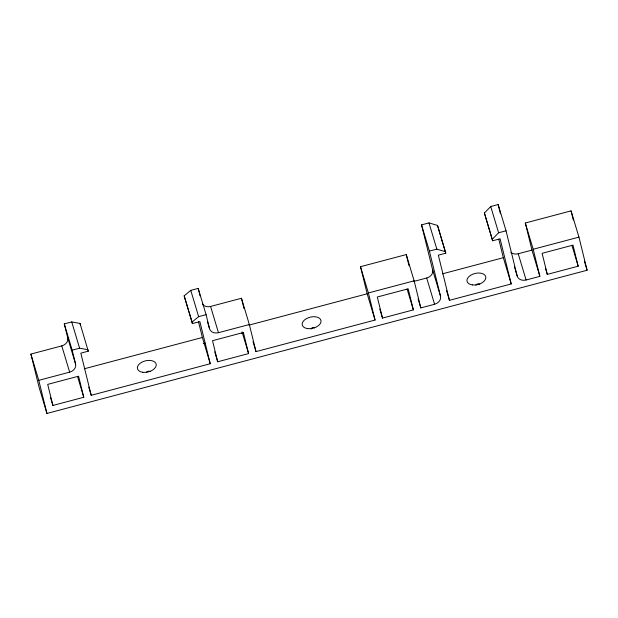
<?xml version="1.0" encoding="UTF-8"?>
<svg xmlns="http://www.w3.org/2000/svg" width="618" height="618" viewBox="0 0 618 618"><rect width="100%" height="100%" fill="white"/><g stroke="black" fill="none" stroke-linecap="round" stroke-linejoin="round"><path stroke-width="0.93" d="M484.396 213.009L490.731 206.52L498.17 204.55L506.042 230.808L517.173 275.96A7.702 6.195 -16.7 0 0 526.096 280.008L539.862 276.354L533.187 249.263L525.308 223.005L571.063 210.877L578.942 237.134L587.1 270.244L46.937 413.45L39.058 387.192L30.9 354.083L61.777 345.895A7.702 6.195 -16.7 0 0 67.733 337.907L64.287 323.909L71.727 321.939L80.016 323.423L88.266 351.186L80.827 353.156L91.209 395.296L210.251 363.739L199.869 321.599L192.43 323.569L184.55 297.312L184.179 295.806L190.769 290.383L198.208 288.405L206.088 314.662L209.533 328.66A7.702 6.195 -16.7 0 0 218.463 332.7L249.34 324.52L256.014 351.611L375.056 320.047L368.382 292.955L360.503 266.698L406.258 254.57L414.137 280.827L420.812 307.918L434.578 304.265A7.702 6.195 -16.7 0 0 440.534 296.277L429.41 251.124L421.53 224.867L428.969 222.897L437.529 225.439L445.771 253.202L438.332 255.172L449.456 300.325L511.217 283.948L500.086 238.803L492.646 240.773L484.396 213.009L492.646 240.773M492.276 239.266L498.602 232.777L506.042 230.808M192.43 323.569L192.059 322.063L198.648 316.64L206.088 314.662M202.356 303.979A7.702 6.195 -16.7 0 0 210.584 306.443L241.46 298.262L249.34 324.52M429.41 251.124L436.849 249.154L445.4 251.696M64.287 323.909L72.167 350.174L79.606 348.197L87.895 349.68L88.266 351.186M30.9 354.083L38.779 380.34L69.656 372.152A7.702 6.195 -16.7 0 0 75.612 364.164L72.167 350.174M368.382 292.955L414.137 280.827M533.187 249.263L578.942 237.134M84.264 368.791L202.38 337.482L210.251 363.739M249.062 325.107L367.177 293.789L375.056 320.047M413.851 281.414L426.698 278.007A7.702 6.195 -16.7 0 0 432.662 270.02L421.53 224.867M442.503 273.82L503.338 257.691L511.217 283.948M510.808 252.244A7.702 6.195 -16.7 0 0 518.216 253.743L531.982 250.097L539.862 276.354M203.252 343.662L205.122 343.168M241.507 333.519L243.368 333.025M52.893 405.454L83.77 397.274L78.579 376.2L47.702 384.388L52.893 405.454L50.452 397.312M217.698 361.769L248.575 353.581L243.384 332.507L212.507 340.696L217.698 361.769L214.709 351.804M382.496 318.077L413.372 309.888L408.181 288.822L377.304 297.003L382.496 318.077L379.784 309.023M547.301 274.384L578.178 266.196L572.986 245.13L542.11 253.31L547.301 274.384L545.4 268.042M584.381 261.19L587.1 270.244M571.928 245.369L578.178 266.196M518.216 253.743L526.096 280.008M514.454 266.906L517.173 275.96M490.731 206.52L498.602 232.777M445.771 253.202L437.529 225.439M428.969 222.897L436.849 249.154M446.474 290.36L449.456 300.325M432.662 270.02L440.534 296.277M426.698 278.007L434.578 304.265M418.1 298.865L420.812 307.918M407.123 289.062L413.372 309.888M253.025 341.646L256.014 351.611M242.055 331.851L248.575 353.581M210.584 306.443L218.463 332.7M207.362 321.414L209.533 328.66M190.769 290.383L198.648 316.64M184.179 295.806L192.059 322.063M71.727 321.939L79.606 348.197M88.768 387.146L91.209 395.296M67.733 337.907L75.612 364.164M77.52 376.447L83.77 397.274M61.777 345.895L69.656 372.152M571.063 210.877L573.326 220.078M525.308 223.005L531.982 250.097M498.17 204.55L500.441 213.766M498.796 239.266L503.338 257.691M406.258 254.57L409.023 265.779M360.503 266.698L367.177 293.789M241.46 298.262L243.994 308.536M198.208 288.405L200.047 295.868M198.455 321.561L202.38 337.482M80.016 323.423L80.386 324.929M38.779 380.34L46.937 413.45M311.194 329.108A1.924 1.143 -13.8 0 1 312.492 327.702A1.924 1.143 -13.8 0 1 314.686 327.857M146.474 372.345A1.924 1.143 -13.8 0 1 148.227 371.256A1.924 1.143 -13.8 0 1 150.05 371.727M475.999 285.199A1.924 1.143 -13.8 0 1 477.899 283.863A1.924 1.143 -13.8 0 1 479.761 284.635M307.586 328.591A9.625 5.709 -13.8 0 0 321.005 320.734A9.625 5.709 -13.8 0 0 306.196 318.772A9.625 5.709 -13.8 0 0 307.586 328.591M142.781 372.283A9.625 5.709 -13.8 0 0 156.207 364.427A9.625 5.709 -13.8 0 0 141.398 362.465A9.625 5.709 -13.8 0 0 142.781 372.283M472.384 284.898A9.625 5.709 -13.8 0 0 485.81 277.042A9.625 5.709 -13.8 0 0 471.001 275.08A9.625 5.709 -13.8 0 0 472.384 284.898"/></g></svg>
